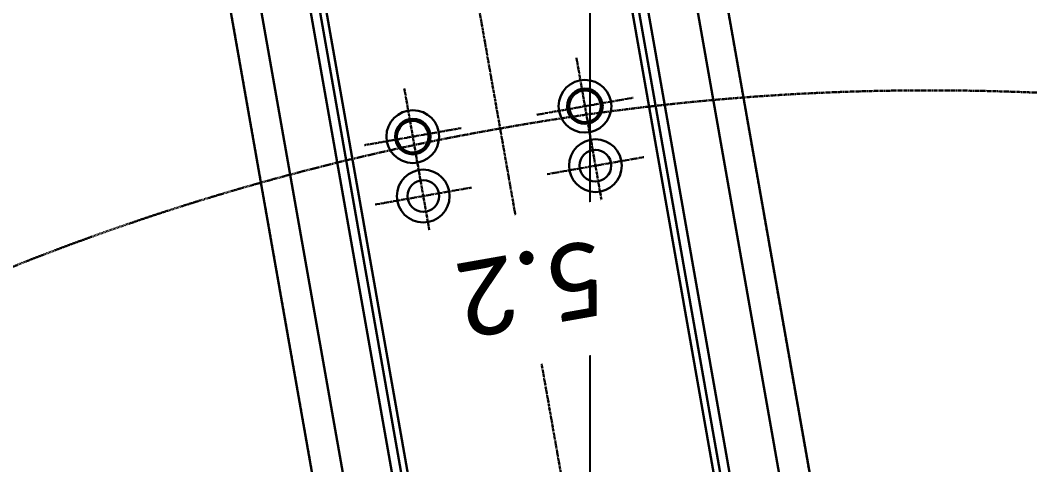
# Model space of a CAD drawing. Header units: millimetres. Extents: x 26027 to 581921, y 7230 to 233891.
# Drawn here: x 453321 to 454661, y 146292 to 146881 of the extents above; entities that cross this region are included whole.
import ezdxf

# ---------------------------------------------------------------- set-up
doc = ezdxf.new("R2010")
doc.units = ezdxf.units.MM
doc.header["$LTSCALE"] = 5
doc.linetypes.add('AXES2', pattern=[1.125, 0.75, -0.125, 0.125, -0.125])
doc.linetypes.add('CACHE', pattern=[0.375, 0.25, -0.125])
doc.layers.get('0').update_dxf_attribs({"color": 252})
doc.layers.get('DEFPOINTS').update_dxf_attribs({"color": 252})
for name, color, linetype, lineweight in [('GE-ANCHORAGE_FLOOR', 222, 'Continuous', 30), ('GE-EQUIPMENT', 140, 'Continuous', 30), ('GE-EQUIPMENT_INSERTION', 140, 'Continuous', 30), ('GE-EQUIPMENT_LIGHT', 141, 'Continuous', 30), ('GE-EQUIPMENT_OUTLINE', 131, 'CACHE', 30), ('GE-MAIN_AXIS', 83, 'AXES2', 30), ('GE-MM-SCATTER_LINES', 222, 'CACHE', 30)]:
    doc.layers.add(name, color=color, linetype=linetype, lineweight=lineweight)
doc.layers.add('GE-DESIGNER_WARNING', color=1, linetype='Continuous', lineweight=30, plot=False)
doc.styles.add('GE-TEXT', font='calibri.ttf')
doc.styles.add('ROMANS', font='romans', dxfattribs={"width": 0.8, "height": 100})
doc.dimstyles.new('100', dxfattribs={"dimscale": 0.8, "dimtxt": 180, "dimasz": 100, "dimexe": 150, "dimexo": 0, "dimgap": 100, "dimtad": 1, "dimtih": 1, "dimtoh": 1, "dimdec": 0, "dimzin": 0, "dimdsep": 46, "dimtxsty": 'ROMANS', "dimblk": 'DOT', "dimcen": 0, "dimclrd": 180, "dimclre": 180, "dimclrt": 180, "dimazin": 0, "dimtfac": 1, "dimtdec": 0, "dimtix": 1, "dimtmove": 2, "dimatfit": 3, "dimldrblk": 'DOT', "dimfxl": 1, "dimtolj": 1, "dimtzin": 0, "dimarcsym": 0})

# ---------------------------------------------------------------- blocks, each defined once
blk = doc.blocks.new('_Dot')
at = {"color": 0, "linetype": 'ByBlock', "lineweight": -2}
blk.add_line((-0.5, 0), (-1, 0), dxfattribs=at)
at = {"color": 0, "linetype": 'ByBlock', "const_width": 0.5}
blk.add_lwpolyline([(-0.25, 0, 1), (0.25, 0, 1)], format="xyb", close=True, dxfattribs=at)
blk = doc.blocks.new('*D484')
at = {"layer": 'DEFPOINTS', "color": 0}
for p in [(452467.5, 149660.3, 2.4), (454077, 142305.3, 2.4), (454077, 142305.3)]:
    blk.add_point(p, dxfattribs=at)
at = {"layer": 'GE-DESIGNER_WARNING', "color": 180, "lineweight": -2, "transparency": 16777216}
for p, q in [((452467.5, 149660.3), (454197, 149660.3)), ((454077, 149580.3), (454077, 146112.8)), ((454077, 142385.3), (454077, 145852.8)), ((454077, 142305.3), (454197, 142305.3))]:
    blk.add_line(p, q, dxfattribs=at)
at = {"layer": 'GE-DESIGNER_WARNING', "color": 180, "lineweight": -2, "transparency": 16777216, "xscale": 80, "yscale": 80, "zscale": 80}
for p, rotation in [((454077, 149660.3), 90), ((454077, 142305.3), 270)]:
    blk.add_blockref('_Dot', p, dxfattribs=dict(at, rotation=rotation))
at = {"layer": 'GE-DESIGNER_WARNING', "color": 180, "transparency": 16777216, "insert": (454077, 145982.8), "char_height": 100, "attachment_point": 5, "style": 'ROMANS'}
blk.add_mtext('\\A1;7355', dxfattribs=at)
blk = doc.blocks.new('GE-EUR02909')
at = {"layer": 'GE-ANCHORAGE_FLOOR', "color": 83, "linetype": 'AXES2'}
for p, q in [((-116, -1728.7), (-116, -1598.7)), ((116, -1728.7), (116, -1598.7)), ((-51, -1663.7), (-181, -1663.7)), ((51, -1663.7), (181, -1663.7)), ((-116, -1808.7), (-116, -1678.7)), ((116, -1808.7), (116, -1678.7)), ((-51, -1743.7), (-181, -1743.7)), ((51, -1743.7), (181, -1743.7))]:
    blk.add_line(p, q, dxfattribs=at)
at = {"layer": 'GE-ANCHORAGE_FLOOR'}
for centre, radius in [((-116, -1663.7), 35), ((116, -1663.7), 35), ((-116, -1663.7), 21), ((116, -1663.7), 21), ((-116, -1743.7), 35), ((116, -1743.7), 35), ((-116, -1743.7), 23.5), ((-116, -1743.7), 21), ((116, -1743.7), 23.5), ((116, -1743.7), 21)]:
    blk.add_circle(centre, radius, dxfattribs=at)
at = {"layer": 'GE-EQUIPMENT'}
for p, q in [((-208.3, -791.9), (-208.3, -3402.3)), ((208.4, -791.9), (208.4, -3402.3))]:
    blk.add_line(p, q, dxfattribs=at)
for points in [[(-325.1, -969.6), (-325.1, -1125.6), (-325.1, -1125.8), (-325.1, -3260.6), (-325.1, -3404.6)], [(325.1, -3404.6), (325.1, -3260.6), (325.1, -3260.5), (325.1, -1125.6), (325.1, -969.6)]]:
    blk.add_lwpolyline(points, dxfattribs=at)
at = {"layer": 'GE-EQUIPMENT_LIGHT'}
blk.add_line((285, -1200.3), (285, -3405.6), dxfattribs=at)
for points in [[(-208.3, -3393.5), (-220.6, -3393.5), (-220.6, -803.5), (-208.3, -803.5)], [(208.4, -803.5), (220.6, -803.5), (220.6, -3393.5), (208.4, -3393.5)], [(-285, -1203.7), (-285, -3404.6)]]:
    blk.add_lwpolyline(points, dxfattribs=at)
for points in [[(-199.9, -792.9), (-199.9, -3404.2, 0.414223), (-198.6, -3405.5)], [(198.6, -3405.5, 0.414223), (199.9, -3404.2), (199.9, -792.9)]]:
    blk.add_lwpolyline(points, format="xyb", dxfattribs=at)
at = {"layer": 'GE-EQUIPMENT_OUTLINE'}
for points in [[(-325.1, -969.6), (-325.1, -1125.6), (-325.1, -1125.8), (-325.1, -3260.6), (-325.1, -3404.6)], [(325.1, -3404.6), (325.1, -3260.6), (325.1, -3260.5), (325.1, -1125.6), (325.1, -969.6)]]:
    blk.add_lwpolyline(points, dxfattribs=at)
at = {"layer": 'GE-MAIN_AXIS'}
blk.add_line((0, 2301.6), (0, -3908.2), dxfattribs=at)
blk = doc.blocks.new('GE-EUR02460')
at = {"layer": 'GE-MM-SCATTER_LINES', "color": 232, "insert": (-4.6, -1518), "char_height": 100, "attachment_point": 5, "style": 'GE-TEXT', "bg_fill": 3, "box_fill_scale": 1.5, "bg_fill_color": 256, "bg_fill_transparency": 0}
blk.add_mtext('5.2', dxfattribs=at)
at = {"layer": 'GE-MM-SCATTER_LINES'}
blk.add_lwpolyline([(979.9, 1454.5, -0.08037), (939.1, 1115.7, -0.039275), (755, 569.2, -0.117779), (386.8, 0, 0.049751), (588.9, -183, 0.002438), (892.5, -393.8, -0.031823), (1219.2, -618.8, -0.09937), (1442, -872.4, -0.148539), (1481.5, -1091.7, -0.183233), (1405.2, -1279.1, -0.079904), (1218.9, -1448.6, -0.095966), (697.5, -1659.9, -0.054285), (-0.1, -1734.2, -0.054285), (-697.7, -1659.9, -0.095966), (-1219, -1448.6, -0.079904)], format="xyb", dxfattribs=at)

msp = doc.modelspace()

# ---------------------------------------------------------------- block references
at = {"layer": 'GE-EQUIPMENT_INSERTION', "rotation": 189.9999999999998}
msp.add_blockref('GE-EUR02909', (454259.3, 145029.8), dxfattribs=at)

# ---------------------------------------------------------------- dimensions: what is measured, and where the dimension line sits
at = {"layer": 'GE-DESIGNER_WARNING'}
dim = msp.add_linear_dim(base=(454077, 142305.3), p1=(452467.5, 149660.3, 2.4), p2=(454077, 142305.3, 2.4), angle=90, dimstyle='100', dxfattribs=at)
dim.commit()
dim.dimension.update_dxf_attribs({"geometry": '*D484', "text_midpoint": (454077, 145982.8)})

# ---------------------------------------------------------------- next in the draw order: block references
at = {"layer": 'GE-EQUIPMENT_INSERTION', "rotation": 189.9999999999998}
msp.add_blockref('GE-EUR02460', (454259.3, 145029.8), dxfattribs=at)

doc.saveas('drawing.dxf')
